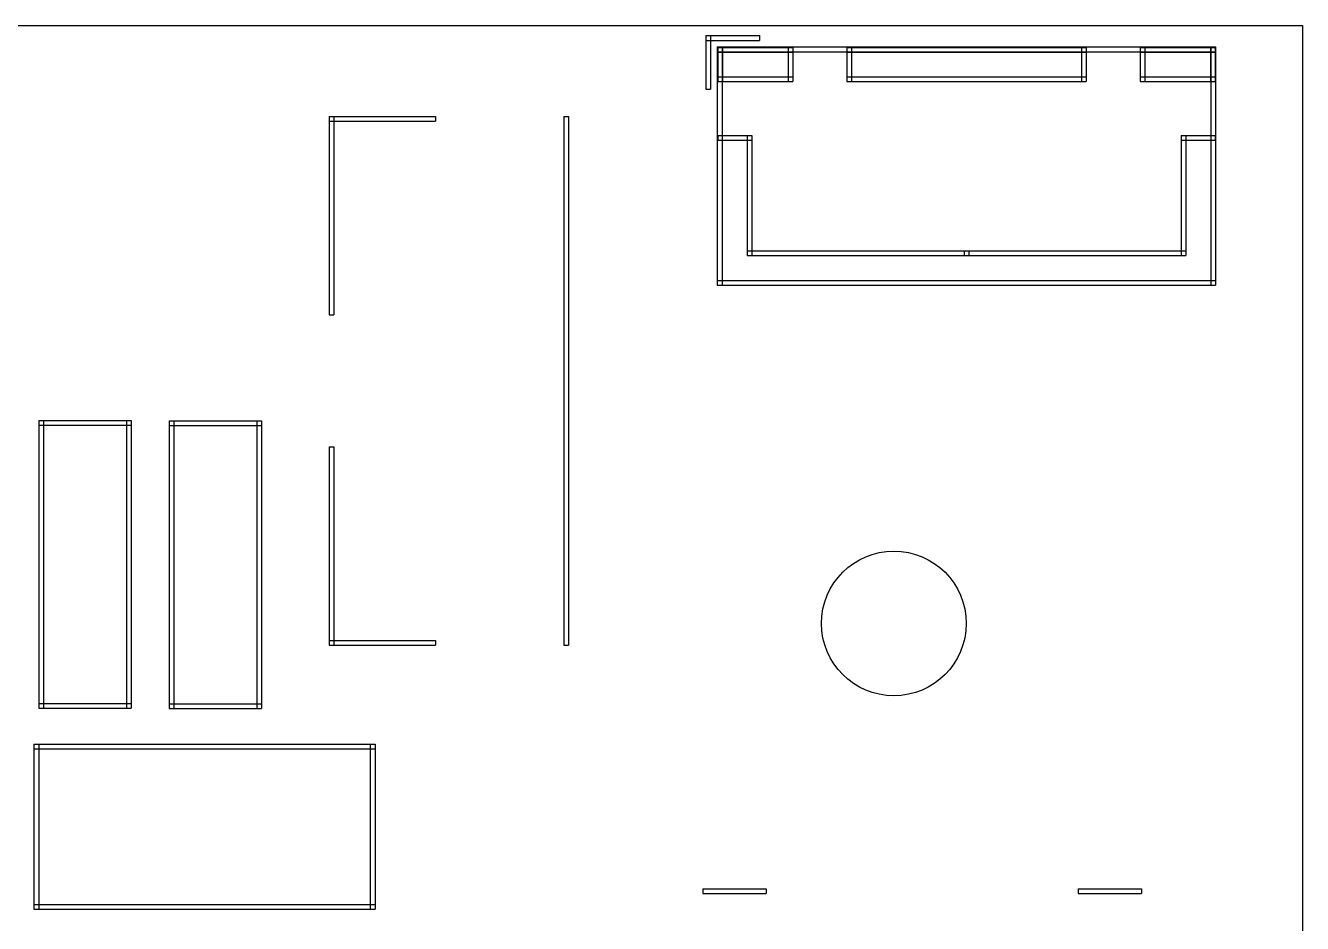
# Model space of a CAD drawing. Header units: metres. Extents: x 0 to 5834, y -4040 to 50.
# Drawn here: x 4548 to 5834, y -904 to 0 of the extents above; entities that cross this region are included whole.
import ezdxf

# ---------------------------------------------------------------- set-up
doc = ezdxf.new("R2010")
doc.units = ezdxf.units.M

msp = doc.modelspace()

# ---------------------------------------------------------------- linework, layer by layer
for p, q in [((0, 0), (5833.913386, 0)), ((5833.913386, 0), (5833.913386, -4039.968504))]:
    msp.add_line(p, q)
msp.add_circle((5422.559055, -602.086614), 72.834646)
at = {"layer": '1'}
for p, q in [((5233.433071, -10.19685), (5238.15748, -10.19685)), ((5233.433071, -10.19685), (5233.433071, -64.133858)), ((5233.433071, -10.19685), (5287.370079, -10.19685)), ((5233.433071, -10.19685), (5233.433071, -14.92126)), ((5238.15748, -10.19685), (5238.15748, -64.133858)), ((5287.370079, -10.19685), (5287.370079, -14.92126)), ((5233.433071, -14.92126), (5287.370079, -14.92126)), ((5244.850394, -21.614173), (5249.574803, -21.614173)), ((5244.850394, -21.614173), (5244.850394, -261.377953)), ((5244.850394, -21.614173), (5746.425197, -21.614173)), ((5244.850394, -21.614173), (5244.850394, -26.338583)), ((5245.244094, -22.007874), (5320.834646, -22.007874)), ((5245.244094, -22.007874), (5245.244094, -26.732283)), ((5245.244094, -22.007874), (5249.968504, -22.007874)), ((5245.244094, -22.007874), (5245.244094, -56.259843)), ((5249.574803, -21.614173), (5249.574803, -261.377953)), ((5249.968504, -22.007874), (5249.968504, -56.259843)), ((5316.110236, -22.007874), (5320.834646, -22.007874)), ((5316.110236, -22.007874), (5316.110236, -56.259843)), ((5320.834646, -22.007874), (5320.834646, -26.732283)), ((5320.834646, -22.007874), (5320.834646, -56.259843)), ((5375.165354, -22.007874), (5379.889764, -22.007874)), ((5375.165354, -22.007874), (5375.165354, -56.259843)), ((5375.165354, -22.007874), (5616.110236, -22.007874)), ((5375.165354, -22.007874), (5375.165354, -26.732283)), ((5379.889764, -22.007874), (5379.889764, -56.259843)), ((5611.385827, -22.007874), (5616.110236, -22.007874)), ((5611.385827, -22.007874), (5611.385827, -56.259843)), ((5616.110236, -22.007874), (5616.110236, -26.732283)), ((5616.110236, -22.007874), (5616.110236, -56.259843)), ((5670.440945, -22.007874), (5675.165354, -22.007874)), ((5670.440945, -22.007874), (5670.440945, -56.259843)), ((5670.440945, -22.007874), (5746.031496, -22.007874)), ((5670.440945, -22.007874), (5670.440945, -26.732283)), ((5675.165354, -22.007874), (5675.165354, -56.259843)), ((5741.307087, -22.007874), (5746.031496, -22.007874)), ((5741.307087, -22.007874), (5741.307087, -56.259843)), ((5741.700787, -21.614173), (5746.425197, -21.614173)), ((5741.700787, -21.614173), (5741.700787, -261.377953)), ((5746.031496, -22.007874), (5746.031496, -26.732283)), ((5746.031496, -22.007874), (5746.031496, -56.259843)), ((5746.425197, -21.614173), (5746.425197, -261.377953)), ((5746.425197, -21.614173), (5746.425197, -26.338583)), ((5244.850394, -26.338583), (5746.425197, -26.338583)), ((5245.244094, -26.732283), (5320.834646, -26.732283)), ((5375.165354, -26.732283), (5616.110236, -26.732283)), ((5670.440945, -26.732283), (5746.031496, -26.732283)), ((5233.433071, -64.133858), (5238.15748, -64.133858)), ((5245.244094, -51.535433), (5320.834646, -51.535433)), ((5245.244094, -51.535433), (5245.244094, -56.259843)), ((5245.244094, -56.259843), (5320.834646, -56.259843)), ((5245.244094, -56.259843), (5249.968504, -56.259843)), ((5316.110236, -56.259843), (5320.834646, -56.259843)), ((5320.834646, -51.535433), (5320.834646, -56.259843)), ((5375.165354, -51.535433), (5616.110236, -51.535433)), ((5375.165354, -51.535433), (5375.165354, -56.259843)), ((5375.165354, -56.259843), (5379.889764, -56.259843)), ((5375.165354, -56.259843), (5616.110236, -56.259843)), ((5611.385827, -56.259843), (5616.110236, -56.259843)), ((5616.110236, -51.535433), (5616.110236, -56.259843)), ((5670.440945, -51.535433), (5746.031496, -51.535433)), ((5670.440945, -51.535433), (5670.440945, -56.259843)), ((5670.440945, -56.259843), (5746.031496, -56.259843)), ((5670.440945, -56.259843), (5675.165354, -56.259843)), ((5741.307087, -56.259843), (5746.031496, -56.259843)), ((5746.031496, -51.535433), (5746.031496, -56.259843)), ((4854.141732, -91.653543), (4961.228346, -91.653543)), ((4854.141732, -91.653543), (4854.141732, -96.377953)), ((4854.141732, -91.653543), (4858.866142, -91.653543)), ((4854.141732, -91.653543), (4854.141732, -291.259843)), ((4854.141732, -96.377953), (4961.228346, -96.377953)), ((4858.866142, -91.653543), (4858.866142, -291.259843)), ((4961.228346, -91.653543), (4961.228346, -96.377953)), ((5090.362205, -91.653543), (5095.086614, -91.653543)), ((5090.362205, -91.653543), (5090.362205, -623.937008)), ((5095.086614, -91.653543), (5095.086614, -623.937008)), ((5245.244094, -110.590551), (5279.496063, -110.590551)), ((5245.244094, -110.590551), (5245.244094, -115.314961)), ((5245.244094, -115.314961), (5279.496063, -115.314961)), ((5274.771654, -110.590551), (5279.496063, -110.590551)), ((5274.771654, -110.590551), (5274.771654, -231.456693)), ((5279.496063, -110.590551), (5279.496063, -231.456693)), ((5279.496063, -110.590551), (5279.496063, -115.314961)), ((5711.779528, -110.590551), (5746.031496, -110.590551)), ((5711.779528, -110.590551), (5711.779528, -115.314961)), ((5711.779528, -110.590551), (5716.503937, -110.590551)), ((5711.779528, -110.590551), (5711.779528, -231.456693)), ((5711.779528, -115.314961), (5746.031496, -115.314961)), ((5716.503937, -110.590551), (5716.503937, -231.456693)), ((5746.031496, -110.590551), (5746.031496, -115.314961)), ((5274.771654, -226.732283), (5498, -226.732283)), ((5274.771654, -226.732283), (5274.771654, -231.456693)), ((5493.275591, -226.732283), (5716.503937, -226.732283)), ((5493.275591, -226.732283), (5493.275591, -231.456693)), ((5498, -226.732283), (5498, -231.456693)), ((5716.503937, -226.732283), (5716.503937, -231.456693)), ((5274.771654, -231.456693), (5279.496063, -231.456693)), ((5274.771654, -231.456693), (5498, -231.456693)), ((5493.275591, -231.456693), (5716.503937, -231.456693)), ((5711.779528, -231.456693), (5716.503937, -231.456693)), ((5244.850394, -256.653543), (5746.425197, -256.653543)), ((5244.850394, -256.653543), (5244.850394, -261.377953)), ((5746.425197, -256.653543), (5746.425197, -261.377953)), ((5244.850394, -261.377953), (5746.425197, -261.377953)), ((5244.850394, -261.377953), (5249.574803, -261.377953)), ((5741.700787, -261.377953), (5746.425197, -261.377953)), ((4854.141732, -291.259843), (4858.866142, -291.259843)), ((4561.732283, -397.755906), (4654.645669, -397.755906)), ((4561.732283, -397.755906), (4561.732283, -402.480315)), ((4561.732283, -397.755906), (4566.456693, -397.755906)), ((4561.732283, -397.755906), (4561.732283, -687.519685)), ((4566.456693, -397.755906), (4566.456693, -687.519685)), ((4649.92126, -397.755906), (4654.645669, -397.755906)), ((4649.92126, -397.755906), (4649.92126, -687.519685)), ((4654.645669, -397.755906), (4654.645669, -687.519685)), ((4654.645669, -397.755906), (4654.645669, -402.480315)), ((4692.96063, -398.149606), (4785.874016, -398.149606)), ((4692.96063, -398.149606), (4692.96063, -402.874016)), ((4692.96063, -398.149606), (4697.685039, -398.149606)), ((4692.96063, -398.149606), (4692.96063, -687.913386)), ((4697.685039, -398.149606), (4697.685039, -687.913386)), ((4781.149606, -398.149606), (4785.874016, -398.149606)), ((4781.149606, -398.149606), (4781.149606, -687.913386)), ((4785.874016, -398.149606), (4785.874016, -402.874016)), ((4785.874016, -398.149606), (4785.874016, -687.913386)), ((4561.732283, -402.480315), (4654.645669, -402.480315)), ((4692.96063, -402.874016), (4785.874016, -402.874016)), ((4854.141732, -424.330709), (4858.866142, -424.330709)), ((4854.141732, -424.330709), (4854.141732, -623.937008)), ((4858.866142, -424.330709), (4858.866142, -623.937008)), ((4854.141732, -619.212598), (4961.228346, -619.212598)), ((4854.141732, -619.212598), (4854.141732, -623.937008)), ((4854.141732, -623.937008), (4858.866142, -623.937008)), ((4854.141732, -623.937008), (4961.228346, -623.937008)), ((4961.228346, -619.212598), (4961.228346, -623.937008)), ((5090.362205, -623.937008), (5095.086614, -623.937008)), ((4561.732283, -682.795276), (4654.645669, -682.795276)), ((4561.732283, -682.795276), (4561.732283, -687.519685)), ((4561.732283, -687.519685), (4654.645669, -687.519685)), ((4561.732283, -687.519685), (4566.456693, -687.519685)), ((4649.92126, -687.519685), (4654.645669, -687.519685)), ((4654.645669, -682.795276), (4654.645669, -687.519685)), ((4692.96063, -683.188976), (4785.874016, -683.188976)), ((4692.96063, -683.188976), (4692.96063, -687.913386)), ((4692.96063, -687.913386), (4697.685039, -687.913386)), ((4692.96063, -687.913386), (4785.874016, -687.913386)), ((4781.149606, -687.913386), (4785.874016, -687.913386)), ((4785.874016, -683.188976), (4785.874016, -687.913386)), ((4556.944882, -723.708661), (4561.669291, -723.708661)), ((4556.944882, -723.708661), (4556.944882, -889.850394)), ((4556.944882, -723.708661), (4900.251969, -723.708661)), ((4556.944882, -723.708661), (4556.944882, -728.433071)), ((4556.944882, -728.433071), (4900.251969, -728.433071)), ((4561.669291, -723.708661), (4561.669291, -889.850394)), ((4895.527559, -723.708661), (4900.251969, -723.708661)), ((4895.527559, -723.708661), (4895.527559, -889.850394)), ((4900.251969, -723.708661), (4900.251969, -728.433071)), ((4900.251969, -723.708661), (4900.251969, -889.850394)), ((5230.173228, -869.377953), (5293.952756, -869.377953)), ((5230.173228, -869.377953), (5230.173228, -874.102362)), ((5230.173228, -874.102362), (5293.952756, -874.102362)), ((5293.952756, -869.377953), (5293.952756, -874.102362)), ((5608.125984, -869.377953), (5671.905512, -869.377953)), ((5608.125984, -869.377953), (5608.125984, -874.102362)), ((5608.125984, -874.102362), (5671.905512, -874.102362)), ((5671.905512, -869.377953), (5671.905512, -874.102362)), ((4556.944882, -885.125984), (4900.251969, -885.125984)), ((4556.944882, -885.125984), (4556.944882, -889.850394)), ((4900.251969, -885.125984), (4900.251969, -889.850394)), ((4556.944882, -889.850394), (4900.251969, -889.850394)), ((4556.944882, -889.850394), (4561.669291, -889.850394)), ((4895.527559, -889.850394), (4900.251969, -889.850394))]:
    msp.add_line(p, q, dxfattribs=at)

doc.saveas('drawing.dxf')
